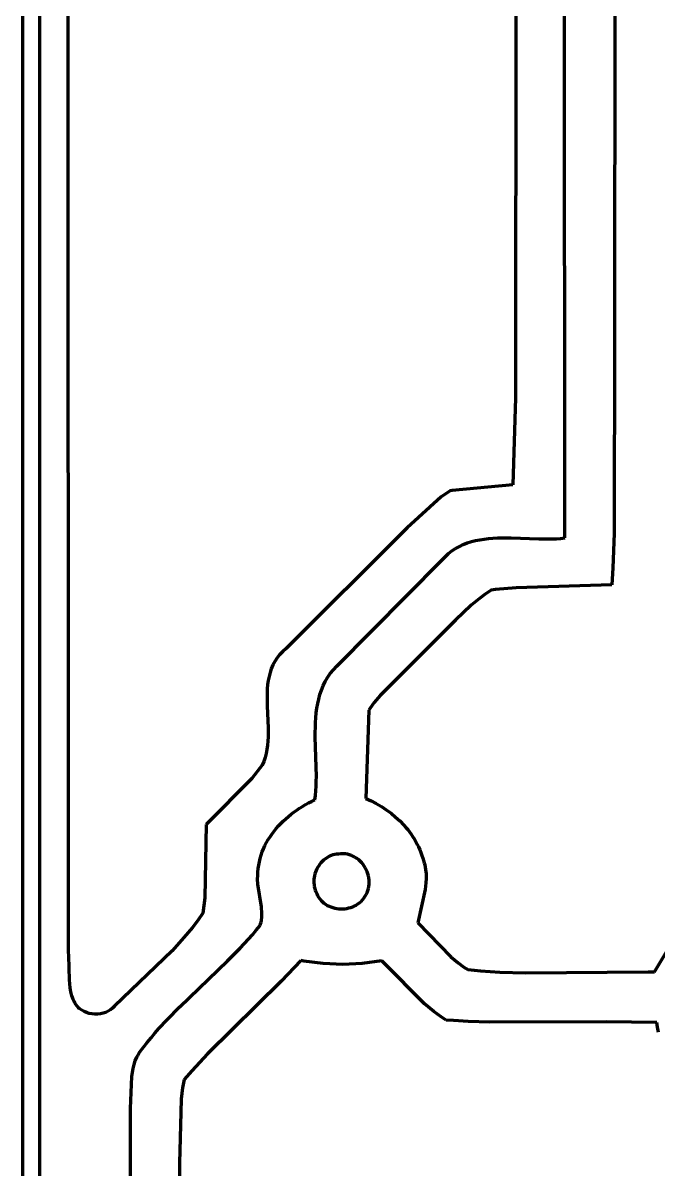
# Model space of a CAD drawing. Header units: millimetres. Extents: x 0.5 to 14.1, y 0 to 14.9.
# Drawn here: x 0.514 to 2.646, y 8.242 to 12.094 of the extents above; entities that cross this region are included whole.
import ezdxf

# ---------------------------------------------------------------- set-up
doc = ezdxf.new("R2010")
doc.units = ezdxf.units.MM
doc.layers.add('color#000000ff', color=7, linetype='CONTINUOUS', lineweight=100)

msp = doc.modelspace()

# ---------------------------------------------------------------- linework, layer by layer
at = {"layer": 'color#000000ff'}
for p, q in [((0.5139, 0.0278), (0.5139, 14.8611)), ((0.5695, 14.8055), (0.5695, 0.0834)), ((0.6664, 8.9718), (0.6661, 14.5283)), ((2.1688, 13.4689), (2.1676, 10.8333)), ((2.5021, 13.3299), (2.4998, 11.0417)), ((2.3333, 10.3631), (2.3319, 13.2086)), ((2.4998, 11.0417), (2.4987, 10.3778)), ((2.1676, 10.8333), (2.1582, 10.5419)), ((1.9479, 10.5208), (1.9183, 10.5016)), ((1.9551, 10.5223), (1.9479, 10.5208)), ((2.1582, 10.5419), (1.9551, 10.5223)), ((1.9183, 10.5016), (1.804, 10.3964)), ((1.7939, 10.3866), (1.3977, 9.9909)), ((1.804, 10.3964), (1.7939, 10.3866)), ((2.092, 10.3622), (2.1071, 10.363)), ((2.1071, 10.363), (2.1223, 10.3633)), ((2.1223, 10.3633), (2.153, 10.3631)), ((2.153, 10.3631), (2.2454, 10.3598)), ((2.3192, 10.3615), (2.3333, 10.3631)), ((2.4987, 10.3778), (2.4945, 10.2624)), ((1.9544, 10.3194), (1.9667, 10.3275)), ((1.9667, 10.3275), (1.9793, 10.3346)), ((1.9793, 10.3346), (1.9924, 10.3407)), ((1.9924, 10.3407), (2.0058, 10.346)), ((2.0058, 10.346), (2.0195, 10.3504)), ((2.0195, 10.3504), (2.0335, 10.3541)), ((2.0335, 10.3541), (2.0478, 10.357)), ((2.0478, 10.357), (2.0623, 10.3593)), ((2.0623, 10.3593), (2.0771, 10.361)), ((2.0771, 10.361), (2.092, 10.3622)), ((2.2454, 10.3598), (2.2755, 10.3595)), ((2.2755, 10.3595), (2.2903, 10.3598)), ((2.2903, 10.3598), (2.3048, 10.3604)), ((2.3048, 10.3604), (2.3192, 10.3615)), ((1.5674, 9.9325), (1.9203, 10.2882)), ((1.9203, 10.2882), (1.9312, 10.2998)), ((1.9312, 10.2998), (1.9426, 10.3102)), ((1.9426, 10.3102), (1.9544, 10.3194)), ((2.4945, 10.2624), (2.4914, 10.2048)), ((2.0662, 10.1741), (2.0469, 10.1596)), ((2.0862, 10.1878), (2.0662, 10.1741)), ((2.1001, 10.1894), (2.0862, 10.1878)), ((2.1696, 10.1954), (2.1001, 10.1894)), ((2.4914, 10.2048), (2.1696, 10.1954)), ((2.0188, 10.1365), (1.9657, 10.0869)), ((2.0469, 10.1596), (2.0188, 10.1365)), ((1.9657, 10.0869), (1.8288, 9.949)), ((1.386, 9.981), (1.3758, 9.9705)), ((1.3977, 9.9909), (1.386, 9.981)), ((1.3594, 9.9479), (1.353, 9.9359)), ((1.367, 9.9594), (1.3594, 9.9479)), ((1.3758, 9.9705), (1.367, 9.9594)), ((1.8288, 9.949), (1.7128, 9.8337)), ((1.3434, 9.9107), (1.34, 9.8975)), ((1.3477, 9.9235), (1.3434, 9.9107)), ((1.353, 9.9359), (1.3477, 9.9235)), ((1.5367, 9.8937), (1.5457, 9.9071)), ((1.5457, 9.9071), (1.556, 9.92)), ((1.556, 9.92), (1.5674, 9.9325)), ((1.3355, 9.8702), (1.3343, 9.8562)), ((1.3374, 9.884), (1.3355, 9.8702)), ((1.34, 9.8975), (1.3374, 9.884)), ((1.5159, 9.8514), (1.5219, 9.8658)), ((1.5219, 9.8658), (1.5288, 9.88)), ((1.5288, 9.88), (1.5367, 9.8937)), ((1.3336, 9.842), (1.3334, 9.8275)), ((1.3334, 9.8275), (1.3339, 9.7982)), ((1.3343, 9.8562), (1.3336, 9.842)), ((1.5068, 9.8215), (1.5109, 9.8366)), ((1.5109, 9.8366), (1.5159, 9.8514)), ((1.7128, 9.8337), (1.6931, 9.8098)), ((1.3339, 9.7982), (1.3369, 9.7241)), ((1.4986, 9.7747), (1.5007, 9.7905)), ((1.5007, 9.7905), (1.5034, 9.8061)), ((1.5034, 9.8061), (1.5068, 9.8215)), ((1.6798, 9.7907), (1.6756, 9.7841)), ((1.6931, 9.8098), (1.6798, 9.7907)), ((1.4961, 9.7426), (1.4971, 9.7587)), ((1.4971, 9.7587), (1.4986, 9.7747)), ((1.6756, 9.7841), (1.6647, 9.4877)), ((1.337, 9.7094), (1.3368, 9.6948)), ((1.3369, 9.7241), (1.337, 9.7094)), ((1.4954, 9.7098), (1.4956, 9.7263)), ((1.4955, 9.6933), (1.4954, 9.7098)), ((1.4956, 9.7263), (1.4961, 9.7426)), ((1.3361, 9.6804), (1.3348, 9.6662)), ((1.3368, 9.6948), (1.3361, 9.6804)), ((1.4987, 9.5938), (1.4955, 9.6933)), ((1.3303, 9.6384), (1.3269, 9.6249)), ((1.3329, 9.6521), (1.3303, 9.6384)), ((1.3348, 9.6662), (1.3329, 9.6521)), ((1.3172, 9.599), (1.282, 9.5545)), ((1.3225, 9.6118), (1.3172, 9.599)), ((1.3269, 9.6249), (1.3225, 9.6118)), ((1.4991, 9.5611), (1.4987, 9.5938)), ((1.282, 9.5545), (1.1295, 9.3995)), ((1.4989, 9.545), (1.4991, 9.5611)), ((1.4972, 9.5132), (1.4983, 9.529)), ((1.4983, 9.529), (1.4989, 9.545)), ((1.4729, 9.4722), (1.4832, 9.4774)), ((1.4832, 9.4774), (1.4936, 9.4823)), ((1.4936, 9.4823), (1.4957, 9.4976)), ((1.4957, 9.4976), (1.4972, 9.5132)), ((1.6647, 9.4877), (1.6826, 9.4793)), ((1.6826, 9.4793), (1.7001, 9.47)), ((1.4144, 9.4344), (1.4237, 9.4414)), ((1.4237, 9.4414), (1.4332, 9.4482)), ((1.4332, 9.4482), (1.4429, 9.4547)), ((1.4429, 9.4547), (1.4527, 9.4608)), ((1.4527, 9.4608), (1.4628, 9.4667)), ((1.4628, 9.4667), (1.4729, 9.4722)), ((1.7001, 9.47), (1.7172, 9.46)), ((1.7172, 9.46), (1.7337, 9.4491)), ((1.7337, 9.4491), (1.7497, 9.4374)), ((1.1295, 9.3995), (1.1243, 9.1528)), ((1.3719, 9.3949), (1.3798, 9.4033)), ((1.3798, 9.4033), (1.388, 9.4115)), ((1.388, 9.4115), (1.3966, 9.4194)), ((1.3966, 9.4194), (1.4053, 9.427)), ((1.4053, 9.427), (1.4144, 9.4344)), ((1.7497, 9.4374), (1.7649, 9.4249)), ((1.7649, 9.4249), (1.7794, 9.4116)), ((1.7794, 9.4116), (1.7931, 9.3975)), ((1.3436, 9.3586), (1.3501, 9.368)), ((1.3501, 9.368), (1.357, 9.3772)), ((1.357, 9.3772), (1.3643, 9.3862)), ((1.3643, 9.3862), (1.3719, 9.3949)), ((1.7931, 9.3975), (1.7995, 9.3902)), ((1.7995, 9.3902), (1.8058, 9.3826)), ((1.8058, 9.3826), (1.8118, 9.3749)), ((1.8118, 9.3749), (1.8175, 9.3669)), ((1.8175, 9.3669), (1.823, 9.3588)), ((1.3218, 9.3184), (1.3265, 9.3288)), ((1.3265, 9.3288), (1.3318, 9.3389)), ((1.3318, 9.3389), (1.3375, 9.3489)), ((1.3375, 9.3489), (1.3436, 9.3586)), ((1.823, 9.3588), (1.8282, 9.3504)), ((1.8282, 9.3504), (1.8331, 9.3419)), ((1.8331, 9.3419), (1.8377, 9.3331)), ((1.8377, 9.3331), (1.8421, 9.3242)), ((1.8421, 9.3242), (1.846, 9.315)), ((1.3076, 9.2748), (1.3103, 9.286)), ((1.3103, 9.286), (1.3136, 9.297)), ((1.3136, 9.297), (1.3174, 9.3078)), ((1.3174, 9.3078), (1.3218, 9.3184)), ((1.5326, 9.287), (1.5277, 9.2834)), ((1.5378, 9.2901), (1.5326, 9.287)), ((1.5432, 9.2929), (1.5378, 9.2901)), ((1.5489, 9.2953), (1.5432, 9.2929)), ((1.5548, 9.2973), (1.5489, 9.2953)), ((1.5608, 9.2988), (1.5548, 9.2973)), ((1.5671, 9.2999), (1.5608, 9.2988)), ((1.5736, 9.3005), (1.5671, 9.2999)), ((1.5813, 9.3014), (1.5736, 9.3005)), ((1.5889, 9.3015), (1.5813, 9.3014)), ((1.5963, 9.301), (1.5889, 9.3015)), ((1.6034, 9.2998), (1.5963, 9.301)), ((1.6104, 9.2981), (1.6034, 9.2998)), ((1.6171, 9.2957), (1.6104, 9.2981)), ((1.6235, 9.2928), (1.6171, 9.2957)), ((1.6297, 9.2894), (1.6235, 9.2928)), ((1.6356, 9.2855), (1.6297, 9.2894)), ((1.6411, 9.2811), (1.6356, 9.2855)), ((1.846, 9.315), (1.8497, 9.3057)), ((1.8497, 9.3057), (1.853, 9.2961)), ((1.853, 9.2961), (1.856, 9.2864)), ((1.856, 9.2864), (1.8587, 9.2789)), ((1.3026, 9.24), (1.3037, 9.2518)), ((1.3037, 9.2518), (1.3053, 9.2634)), ((1.3053, 9.2634), (1.3076, 9.2748)), ((1.501, 9.2507), (1.4985, 9.2452)), ((1.5039, 9.2561), (1.501, 9.2507)), ((1.5071, 9.2613), (1.5039, 9.2561)), ((1.5107, 9.2662), (1.5071, 9.2613)), ((1.5145, 9.2709), (1.5107, 9.2662)), ((1.5186, 9.2754), (1.5145, 9.2709)), ((1.523, 9.2796), (1.5186, 9.2754)), ((1.5277, 9.2834), (1.523, 9.2796)), ((1.6463, 9.2763), (1.6411, 9.2811)), ((1.6512, 9.2712), (1.6463, 9.2763)), ((1.6557, 9.2657), (1.6512, 9.2712)), ((1.6598, 9.2599), (1.6557, 9.2657)), ((1.6634, 9.2538), (1.6598, 9.2599)), ((1.6667, 9.2475), (1.6634, 9.2538)), ((1.6695, 9.2409), (1.6667, 9.2475)), ((1.8587, 9.2789), (1.861, 9.2714)), ((1.861, 9.2714), (1.8629, 9.2639)), ((1.8629, 9.2639), (1.8645, 9.2564)), ((1.8645, 9.2564), (1.8658, 9.2488)), ((1.8658, 9.2488), (1.8673, 9.2338)), ((1.3014, 9.2165), (1.3022, 9.2281)), ((1.3021, 9.199), (1.3014, 9.2165)), ((1.3022, 9.2281), (1.3026, 9.24)), ((1.491, 9.2156), (1.4906, 9.2095)), ((1.4906, 9.2095), (1.4907, 9.2034)), ((1.4917, 9.2217), (1.491, 9.2156)), ((1.4929, 9.2277), (1.4917, 9.2217)), ((1.4944, 9.2336), (1.4929, 9.2277)), ((1.4962, 9.2395), (1.4944, 9.2336)), ((1.4985, 9.2452), (1.4962, 9.2395)), ((1.6719, 9.2342), (1.6695, 9.2409)), ((1.6737, 9.2273), (1.6719, 9.2342)), ((1.6751, 9.2203), (1.6737, 9.2273)), ((1.6759, 9.2132), (1.6751, 9.2203)), ((1.6762, 9.2061), (1.6759, 9.2132)), ((1.8677, 9.2187), (1.8671, 9.2037)), ((1.8673, 9.2338), (1.8677, 9.2187)), ((1.3146, 9.1234), (1.3021, 9.199)), ((1.4907, 9.2034), (1.4911, 9.1972)), ((1.4911, 9.1972), (1.492, 9.1912)), ((1.492, 9.1912), (1.4934, 9.1851)), ((1.4934, 9.1851), (1.4951, 9.1792)), ((1.4951, 9.1792), (1.4974, 9.1733)), ((1.4974, 9.1733), (1.5001, 9.1676)), ((1.6658, 9.1642), (1.6691, 9.1709)), ((1.6691, 9.1709), (1.6717, 9.1778)), ((1.6717, 9.1778), (1.6738, 9.1848)), ((1.6738, 9.1848), (1.6752, 9.1918)), ((1.6752, 9.1918), (1.676, 9.1989)), ((1.676, 9.1989), (1.6762, 9.2061)), ((1.8647, 9.1811), (1.8399, 9.0691)), ((1.8671, 9.2037), (1.8647, 9.1811)), ((1.1243, 9.1528), (1.1183, 9.1019)), ((1.5001, 9.1676), (1.503, 9.1612)), ((1.503, 9.1612), (1.5064, 9.1552)), ((1.5064, 9.1552), (1.5103, 9.1496)), ((1.5103, 9.1496), (1.5147, 9.1444)), ((1.5147, 9.1444), (1.5194, 9.1397)), ((1.5194, 9.1397), (1.5245, 9.1354)), ((1.5245, 9.1354), (1.53, 9.1316)), ((1.53, 9.1316), (1.5357, 9.1281)), ((1.6332, 9.1292), (1.6388, 9.1328)), ((1.6388, 9.1328), (1.6442, 9.1369)), ((1.6442, 9.1369), (1.6492, 9.1414)), ((1.6492, 9.1414), (1.6538, 9.1464)), ((1.6538, 9.1464), (1.658, 9.1518)), ((1.658, 9.1518), (1.6618, 9.1577)), ((1.6618, 9.1577), (1.6658, 9.1642)), ((1.1183, 9.1019), (1.101, 9.0777)), ((1.3163, 9.1004), (1.3146, 9.1234)), ((1.316, 9.089), (1.3163, 9.1004)), ((1.5357, 9.1281), (1.5417, 9.1251)), ((1.5417, 9.1251), (1.5479, 9.1226)), ((1.5479, 9.1226), (1.5543, 9.1204)), ((1.5543, 9.1204), (1.5609, 9.1188)), ((1.5609, 9.1188), (1.5676, 9.1175)), ((1.5676, 9.1175), (1.5743, 9.1167)), ((1.5743, 9.1167), (1.5812, 9.1163)), ((1.5812, 9.1163), (1.588, 9.1164)), ((1.588, 9.1164), (1.5948, 9.1169)), ((1.5948, 9.1169), (1.6016, 9.1178)), ((1.6016, 9.1178), (1.6082, 9.1192)), ((1.6082, 9.1192), (1.6147, 9.1211)), ((1.6147, 9.1211), (1.6211, 9.1233)), ((1.6211, 9.1233), (1.6273, 9.1261)), ((1.6273, 9.1261), (1.6332, 9.1292)), ((1.083, 9.0541), (1.0546, 9.0198)), ((1.101, 9.0777), (1.083, 9.0541)), ((1.2971, 9.045), (1.3099, 9.0607)), ((1.3099, 9.0607), (1.3118, 9.0663)), ((1.3118, 9.0663), (1.3133, 9.0719)), ((1.3133, 9.0719), (1.3145, 9.0776)), ((1.3145, 9.0776), (1.316, 9.089)), ((1.8399, 9.0691), (1.9509, 8.9552)), ((1.0546, 9.0198), (1.0147, 8.9756)), ((1.2435, 8.9845), (1.2708, 9.0143)), ((1.2708, 9.0143), (1.2841, 9.0295)), ((1.2841, 9.0295), (1.2971, 9.045)), ((1.0147, 8.9756), (0.8213, 8.7897)), ((1.2011, 8.9411), (1.2435, 8.9845)), ((2.6341, 8.9042), (2.6917, 9)), ((0.6678, 8.9589), (0.6664, 8.9718)), ((0.6697, 8.8774), (0.6678, 8.9589)), ((1.0406, 8.7866), (1.2011, 8.9411)), ((1.4473, 8.9426), (1.3808, 8.8728)), ((1.4567, 8.9409), (1.4473, 8.9426)), ((1.522, 8.9325), (1.4567, 8.9409)), ((1.7185, 8.9421), (1.6531, 8.933)), ((1.7256, 8.935), (1.7185, 8.9421)), ((1.9509, 8.9552), (1.9749, 8.9346)), ((1.5876, 8.9298), (1.522, 8.9325)), ((1.6531, 8.933), (1.5876, 8.9298)), ((1.862, 8.7971), (1.7256, 8.935)), ((1.9749, 8.9346), (1.994, 8.9206)), ((1.994, 8.9206), (2.0074, 8.912)), ((2.0074, 8.912), (2.0505, 8.908)), ((2.0505, 8.908), (2.1152, 8.9038)), ((2.1152, 8.9038), (2.2016, 8.9009)), ((2.2016, 8.9009), (2.6125, 8.9043)), ((2.6125, 8.9043), (2.6341, 8.9042)), ((0.6721, 8.8503), (0.6697, 8.8774)), ((1.3808, 8.8728), (1.1333, 8.6288)), ((0.6745, 8.8372), (0.6721, 8.8503)), ((0.6779, 8.8244), (0.6745, 8.8372)), ((0.6801, 8.8181), (0.6779, 8.8244)), ((0.6825, 8.812), (0.6801, 8.8181)), ((0.6853, 8.806), (0.6825, 8.812)), ((0.6884, 8.8001), (0.6853, 8.806)), ((0.692, 8.7944), (0.6884, 8.8001)), ((0.6959, 8.7888), (0.692, 8.7944)), ((0.7002, 8.7834), (0.6959, 8.7888)), ((0.7037, 8.7805), (0.7002, 8.7834)), ((0.8183, 8.7861), (0.815, 8.7828)), ((0.8213, 8.7897), (0.8183, 8.7861)), ((0.998, 8.7434), (1.0406, 8.7866)), ((1.8933, 8.7712), (1.862, 8.7971)), ((0.7111, 8.7753), (0.7037, 8.7805)), ((0.7192, 8.7709), (0.7111, 8.7753)), ((0.7278, 8.7674), (0.7192, 8.7709)), ((0.7367, 8.7648), (0.7278, 8.7674)), ((0.7459, 8.7631), (0.7367, 8.7648)), ((0.7553, 8.7623), (0.7459, 8.7631)), ((0.7647, 8.7624), (0.7553, 8.7623)), ((0.7739, 8.7634), (0.7647, 8.7624)), ((0.783, 8.7654), (0.7739, 8.7634)), ((0.7918, 8.7683), (0.783, 8.7654)), ((0.8001, 8.7722), (0.7918, 8.7683)), ((0.8079, 8.777), (0.8001, 8.7722)), ((0.815, 8.7828), (0.8079, 8.777)), ((1.9181, 8.7534), (1.8933, 8.7712)), ((1.9353, 8.7425), (1.9181, 8.7534)), ((0.9572, 8.6986), (0.9706, 8.7137)), ((0.9706, 8.7137), (0.998, 8.7434)), ((1.9596, 8.7407), (1.9353, 8.7425)), ((2.0082, 8.7379), (1.9596, 8.7407)), ((2.0812, 8.7351), (2.0082, 8.7379)), ((2.4718, 8.7361), (2.0812, 8.7351)), ((2.6426, 8.7345), (2.4718, 8.7361)), ((2.6449, 8.7186), (2.6426, 8.7345)), ((2.6479, 8.7023), (2.6449, 8.7186)), ((0.9187, 8.6517), (0.9313, 8.6676)), ((0.9313, 8.6676), (0.9441, 8.6832)), ((0.9441, 8.6832), (0.9572, 8.6986)), ((0.8994, 8.6238), (0.9028, 8.6297)), ((0.9028, 8.6297), (0.9065, 8.6355)), ((0.9065, 8.6355), (0.9187, 8.6517)), ((0.8839, 8.5798), (0.887, 8.5928)), ((0.887, 8.5928), (0.8911, 8.6054)), ((0.8911, 8.6054), (0.8963, 8.6178)), ((0.8963, 8.6178), (0.8994, 8.6238)), ((1.1333, 8.6288), (1.0808, 8.5723)), ((0.8749, 8.4449), (0.8799, 8.5532)), ((0.8799, 8.5532), (0.8839, 8.5798)), ((1.0808, 8.5723), (1.0554, 8.5433)), ((1.0496, 8.5152), (1.0446, 8.4771)), ((1.0554, 8.5433), (1.0496, 8.5152)), ((1.0446, 8.4771), (1.0408, 8.3025)), ((0.8747, 3.0968), (0.8749, 8.4449)), ((1.0408, 8.3025), (1.04, 8.2639)), ((1.04, 8.2639), (1.0417, 6.0279))]:
    msp.add_line(p, q, dxfattribs=at)

doc.saveas('drawing.dxf')
